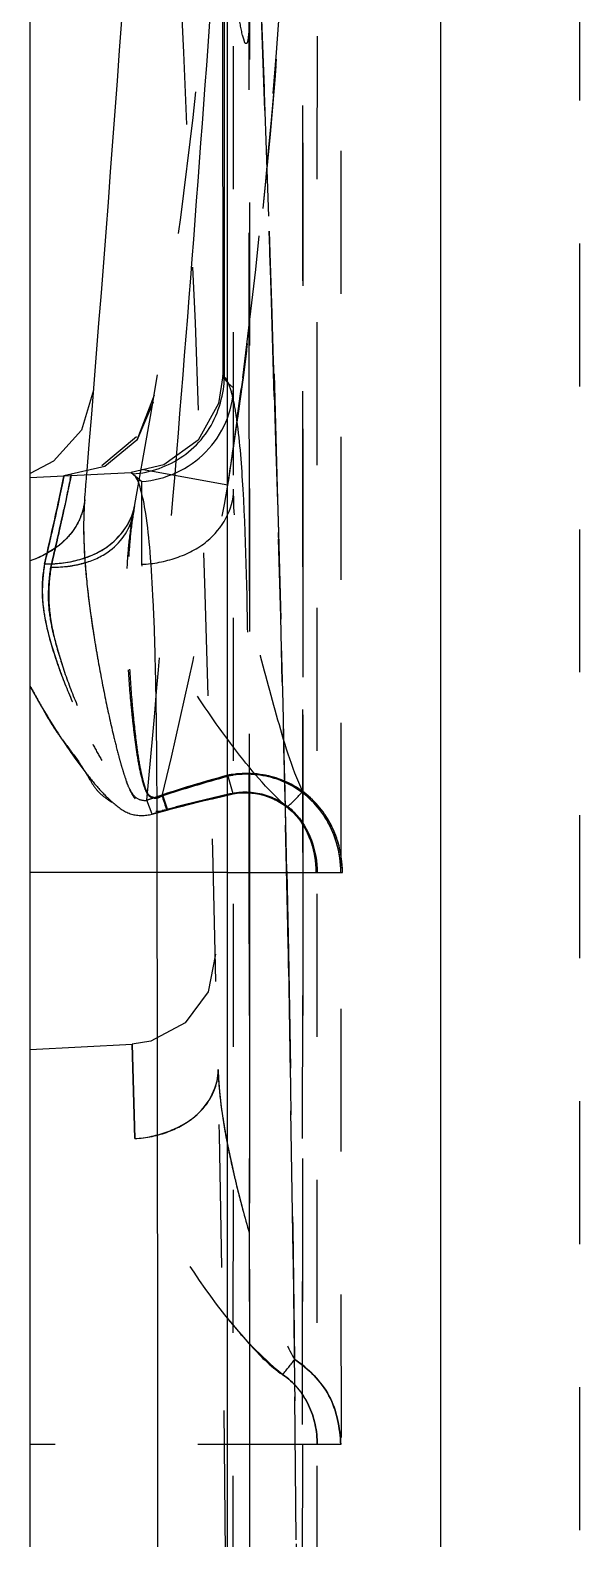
# Model space of a CAD drawing. Header units: millimetres. Extents: x 1147 to 12155, y -6137 to -4403.
# Drawn here: x 4469.75 to 4476.03, y -5310.12 to -5292.88 of the extents above; entities that cross this region are included whole.
import ezdxf

# ---------------------------------------------------------------- set-up
doc = ezdxf.new("R2010")
doc.units = ezdxf.units.MM
doc.header["$LTSCALE"] = 16.335
doc.linetypes.add('HIDDEN', pattern=[0.2, 0.1, -0.1])
doc.layers.get('0').update_dxf_attribs({"linetype": 'CONTINUOUS'})
doc.layers.add('DEFAULT_2', color=8, linetype='HIDDEN')

msp = doc.modelspace()

# ---------------------------------------------------------------- linework, layer by layer
at = {"color": 7, "linetype": 'Continuous'}
for p, q in [((4474.44, -5400.96), (4474.44, -5116.583)), ((4471.999, -5119.544), (4471.999, -5397.999)), ((4471.884, -5220.663), (4471.947, -5296.833)), ((4469.746, -5354.281), (4469.746, -5275.881)), ((4471.947, -5296.833), (4471.965, -5296.848)), ((4470.471, -5296.998), (4470.331, -5297.455)), ((4470.331, -5297.455), (4470.011, -5297.81)), ((4470.011, -5297.81), (4469.746, -5297.949)), ((4469.746, -5297.997), (4470.899, -5297.937)), ((4470.921, -5297.954), (4470.898, -5297.937)), ((4471.999, -5302.51), (4469.746, -5302.511))]:
    msp.add_line(p, q, dxfattribs=at)
for points in [[(4471.947, -5296.833), (4471.9, -5297.151), (4471.665, -5297.57)], [(4471.665, -5297.57), (4471.274, -5297.85), (4470.899, -5297.937)]]:
    msp.add_lwpolyline(points, dxfattribs=at)
for centre, radius, start, end in [((3995.337, -5258.772), 476.67, 355.28382, 357.95506), ((3995.337, -5258.772), 477.675, 355.32448, 356.17559), ((4470.981, -5296.845), 0.984, 353.8392, 359.8366), ((-4046.816, -5314.715), 8518.023, 359.9130057, 0.0820911)]:
    msp.add_arc(centre, radius, start, end, dxfattribs=at)
for points, knots in [([(4471.946, -5258.752), (4471.949, -5261.929), (4471.96, -5274.627), (4471.964, -5287.326), (4471.965, -5296.848)], [0, 0, 0, 0, 0.25015, 1, 1, 1, 1]), ([(4471.965, -5296.848), (4471.968, -5296.851), (4471.984, -5296.869), (4471.995, -5296.89), (4472.003, -5296.906)], [0, 0, 0, 0, 0.21159, 1, 1, 1, 1]), ([(4470.921, -5297.954), (4471.122, -5297.942), (4471.431, -5297.829), (4471.738, -5297.544), (4471.843, -5297.355), (4471.882, -5297.256)], [0, 0, 0, 0, 0.487207, 0.744059, 1, 1, 1, 1]), ([(4471.199, -5302.511), (4471.198, -5301.956), (4471.196, -5301.148), (4471.179, -5300.115), (4471.158, -5299.448), (4471.124, -5298.889), (4471.079, -5298.448), (4471.021, -5298.153), (4470.965, -5297.99), (4470.921, -5297.954)], [0, 0, 0, 0, 0.362692, 0.528323, 0.675514, 0.798896, 0.895357, 0.962642, 1, 1, 1, 1])]:
    msp.add_open_spline(points, degree=3, knots=knots, dxfattribs=at)
msp.add_open_spline([(4471.882, -5297.256), (4471.921, -5297.159), (4471.948, -5297.055), (4471.959, -5296.951)], degree=3, dxfattribs=at)
at = {"layer": 'DEFAULT_2', "color": 8, "linetype": 'HIDDEN'}
for p, q in [((4476.029, -5388.431), (4476.029, -5129.112)), ((4472.256, -5316.089), (4472.256, -5201.454)), ((4473.027, -5273.351), (4473.013, -5384.107)), ((4473.315, -5384.107), (4473.297, -5273.351)), ((4472.251, -5296.833), (4472.248, -5292.718)), ((4472.176, -5296.857), (4472.159, -5296.984)), ((4472.178, -5296.857), (4472.161, -5296.984)), ((4472.18, -5296.858), (4472.163, -5296.984)), ((4472.251, -5296.974), (4472.251, -5296.833)), ((4472.252, -5298.136), (4472.251, -5296.974)), ((4472.531, -5296.814), (4472.536, -5296.958)), ((4472.533, -5296.813), (4472.537, -5296.958)), ((4472.536, -5296.958), (4472.57, -5298.12)), ((4472.537, -5296.958), (4472.571, -5298.119)), ((4471.152, -5297.137), (4470.965, -5297.572)), ((4471.165, -5297.055), (4470.966, -5297.57)), ((4470.331, -5297.455), (4470.331, -5297.455)), ((4470.963, -5297.53), (4470.566, -5297.863)), ((4470.966, -5297.57), (4470.601, -5297.872)), ((4470.125, -5298.015), (4470.13, -5297.987)), ((4470.125, -5298.015), (4470.13, -5297.987)), ((4470.601, -5297.872), (4470.132, -5297.977)), ((4470.204, -5298.017), (4470.211, -5297.982)), ((4470.204, -5298.017), (4470.211, -5297.982)), ((4470.204, -5298.017), (4470.211, -5297.982)), ((4470.899, -5297.937), (4471.023, -5298.042)), ((4472.007, -5298.083), (4471.017, -5297.903)), ((4471.023, -5298.988), (4471.023, -5298.042)), ((4472.252, -5298.644), (4472.252, -5298.136)), ((4472.57, -5298.12), (4472.584, -5298.627)), ((4472.571, -5298.119), (4472.585, -5298.626)), ((4472.255, -5302.558), (4472.252, -5298.644)), ((4472.584, -5298.627), (4472.611, -5299.616)), ((4472.862, -5298.644), (4472.862, -5302.509)), ((4472.065, -5301.612), (4472.007, -5301.398)), ((4471.257, -5301.623), (4471.315, -5301.795)), ((4471.139, -5301.844), (4471.081, -5301.684)), ((4472.679, -5302.494), (4472.697, -5303.415)), ((4472.863, -5302.341), (4472.863, -5302.509)), ((4471.999, -5302.51), (4473.315, -5302.511)), ((4472.247, -5302.509), (4472.256, -5316.089)), ((4472.255, -5303.444), (4472.255, -5302.558)), ((4472.679, -5302.5), (4472.697, -5303.428)), ((4472.863, -5302.509), (4472.852, -5316.089)), ((4472.862, -5302.509), (4472.853, -5316.089)), ((4472.256, -5304.76), (4472.255, -5303.444)), ((4472.697, -5303.415), (4472.714, -5304.291)), ((4472.697, -5303.428), (4472.722, -5304.745)), ((4469.746, -5304.533), (4470.912, -5304.472)), ((4471.126, -5304.437), (4470.912, -5304.472)), ((4470.912, -5304.472), (4470.942, -5305.55)), ((4470.942, -5305.549), (4470.912, -5304.472)), ((4472.256, -5308.677), (4472.256, -5304.76)), ((4472.255, -5312.814), (4472.256, -5308.677)), ((4473.297, -5309.047), (4469.746, -5309.047))]:
    msp.add_line(p, q, dxfattribs=at)
msp.add_lwpolyline([(4471.865, -5303.444), (4471.779, -5303.874), (4471.518, -5304.227), (4471.126, -5304.437)], dxfattribs=at)
for centre, radius, start, end in [((-7884.047, -5298.644), 12356.118, 359.8061967, 0.1848899), ((-10973.692, -5298.639), 15446.554, 359.7804772, 0.1478921), ((-10973.552, -5298.639), 15446.414, 359.7804743, 0.1478926), ((-7884.056, -5298.644), 12356.922, 359.9828564, 0.1848928), ((-10989.834, -5298.665), 15462.697, 0.0000757, 0.1478335), ((4394.871, -5286.926), 77.94, 352.67921, 7.32137), ((4410.608, -5286.926), 61.398, 349.1973, 6.36964), ((3874.781, -5315.08), 598.029, 357.030804, 2.969196), ((3882.588, -5314.868), 590.221, 0.65952, 2.987961), ((3881.098, -5314.85), 591.708, 1.746657, 2.857372), ((3892.3, -5314.461), 580.501, 1.742115, 2.835889), ((3995.337, -5315.08), 476.67, 357.43435, 3.3817), ((4398.072, -5287.259), 74.722, 352.17748, 352.52193), ((4402.296, -5287.735), 70.474, 352.09355, 352.45877), ((4407.663, -5288.351), 65.076, 351.97619, 352.37616), ((4398.401, -5287.304), 74.391, 351.66903, 352.1776), ((4403, -5287.833), 69.763, 351.55158, 352.09384), ((4408.816, -5288.514), 63.911, 351.38939, 351.97673), ((3995.337, -5258.772), 477.675, 354.84584, 355.32448), ((3995.337, -5258.772), 476.67, 355.24907, 355.28382), ((4443.13, -5292.451), 27.562, 347.8803, 348.045), ((4443.539, -5292.54), 27.144, 347.8831, 348.0485), ((4449.943, -5293.891), 20.598, 348.0365, 348.45), ((4450.396, -5293.988), 20.136, 348.0395, 348.4629), ((4410.608, -5286.926), 62.404, 346.36895, 349.7007), ((4429.282, -5289.428), 41.737, 346.7671, 347.8152), ((4428.933, -5289.353), 42.093, 346.7759, 347.8143), ((4470.35, -5298.214), 0.599, 342.8882, 349.2452), ((4426.115, -5288.801), 45.043, 346.8883, 347.7463), ((4426.206, -5288.82), 44.95, 346.8853, 347.7451), ((4426.18, -5288.815), 44.977, 346.8865, 347.7451), ((4470.208, -5298.156), 0.753, 326.535, 331.7041), ((4470.317, -5298.306), 0.615, 333.0742, 339.2861), ((4476.279, -5299.215), 5.416, 173.6231, 176.6566), ((3876.615, -5314.949), 596.194, 1.197079, 1.568868), ((4484.206, -5297.635), 13.902, 188.4524, 189.3624), ((3878.899, -5315.025), 593.912, 1.20836, 1.48667), ((4474.158, -5298.822), 4.255, 193.5343, 197.9315), ((4485.738, -5297.384), 15.454, 189.3578, 190.1103), ((4475.519, -5298.363), 5.724, 207.9016, 210.0713), ((4472.22, -5302.495), 1.118, 97.7485, 101.0086), ((4472.22, -5302.477), 1.09, 97.9542, 101.3003), ((4475.82, -5318.509), 17.317, 102.5425, 104.2648), ((4475.762, -5318.409), 17.199, 102.637, 104.1415), ((4476.232, -5320.584), 19.425, 102.3888, 103.3581), ((4476.375, -5321.097), 19.956, 102.4739, 102.6661), ((4467.648, -5296.54), 7.256, 313.9623, 315.9418), ((4475.109, -5315.68), 14.401, 104.2959, 105.307), ((4475.121, -5315.844), 14.556, 104.1625, 105.1595), ((4471.895, -5302.511), 1.133, 360, 4.7246), ((3870.114, -5315.084), 602.696, 0.000466, 1.026066), ((3880.654, -5314.992), 592.156, 0.669326, 0.991538), ((4481.137, -5303.821), 9.311, 190.4192, 192.9187), ((4477.975, -5302.874), 7.616, 218.2932, 219.0798), ((4467.466, -5303.959), 6.713, 320.3098, 322.1937)]:
    msp.add_arc(centre, radius, start, end, dxfattribs=at)
for points, knots in [([(4472.007, -5298.083), (4472.287, -5296.238), (4472.68, -5292.523), (4472.935, -5285.065), (4472.555, -5279.456), (4472.007, -5275.768)], [0, 0, 0, 0, 0.25006, 0.500173, 1, 1, 1, 1]), ([(4472.178, -5276.993), (4472.607, -5280.282), (4473.012, -5286.925), (4472.607, -5293.568), (4472.178, -5296.857)], [0, 0, 0, 0, 0.5, 1, 1, 1, 1]), ([(4472.178, -5276.993), (4472.609, -5280.282), (4472.909, -5285.269), (4472.706, -5291.904), (4472.397, -5295.212), (4472.18, -5296.858)], [0, 0, 0, 0, 0.499864, 0.749938, 1, 1, 1, 1]), ([(4472.252, -5292.77), (4472.25, -5292.811), (4472.247, -5292.882), (4472.24, -5292.961), (4472.233, -5293.007), (4472.227, -5293.025), (4472.221, -5293.039), (4472.201, -5293.039), (4472.191, -5292.994), (4472.156, -5292.893), (4472.142, -5292.781), (4472.13, -5292.698)], [0, 0, 0, 0, 0.196322, 0.333787, 0.380379, 0.412518, 0.431404, 0.443276, 0.495362, 0.60483, 1, 1, 1, 1]), ([(4471.023, -5298.042), (4471.291, -5298.022), (4471.828, -5297.782), (4472.062, -5297.239), (4472.07, -5296.974)], [0, 0, 0, 0, 0.503207, 1, 1, 1, 1]), ([(4472.071, -5296.974), (4472.039, -5296.945), (4471.991, -5296.908), (4471.961, -5296.855), (4471.947, -5296.838), (4471.947, -5296.832)], [0, 0, 0, 0, 0.686171, 0.906563, 1, 1, 1, 1]), ([(4472.003, -5296.906), (4472.029, -5296.961), (4472.069, -5297.106), (4472.136, -5297.513), (4472.161, -5297.866), (4472.176, -5298.129)], [0, 0, 0, 0, 0.145183, 0.36146, 1, 1, 1, 1]), ([(4470.132, -5297.977), (4470.138, -5297.955), (4470.095, -5298.148), (4470.062, -5298.326), (4469.968, -5298.735), (4469.91, -5298.982)], [0, 0, 0, 0, 0.066545, 0.260781, 1, 1, 1, 1]), ([(4470.132, -5297.977), (4470.124, -5297.998), (4470.12, -5298.05), (4470.098, -5298.137), (4470.064, -5298.308), (4470, -5298.593), (4469.943, -5298.84), (4469.91, -5298.982)], [0, 0, 0, 0, 0.066617, 0.14828, 0.260839, 0.574634, 1, 1, 1, 1]), ([(4470.213, -5297.973), (4470.219, -5297.95), (4470.174, -5298.151), (4470.141, -5298.337), (4470.043, -5298.762), (4469.983, -5299.019)], [0, 0, 0, 0, 0.066711, 0.261223, 1, 1, 1, 1]), ([(4470.213, -5297.973), (4470.214, -5297.972), (4470.209, -5297.983), (4470.21, -5297.992), (4470.204, -5298.016), (4470.196, -5298.061), (4470.179, -5298.14), (4470.154, -5298.257), (4470.122, -5298.406), (4470.065, -5298.664), (4470.018, -5298.872), (4469.983, -5299.019)], [0, 0, 0, 0, 0.004232, 0.016842, 0.037699, 0.066674, 0.14845, 0.261126, 0.403659, 0.575007, 1, 1, 1, 1]), ([(4470.213, -5297.973), (4470.209, -5297.977), (4470.212, -5298.004), (4470.194, -5298.052), (4470.18, -5298.14), (4470.154, -5298.257), (4470.122, -5298.406), (4470.065, -5298.664), (4470.018, -5298.872), (4469.983, -5299.019)], [0, 0, 0, 0, 0.016859, 0.066729, 0.14855, 0.261265, 0.40382, 0.575162, 1, 1, 1, 1]), ([(4471.023, -5298.988), (4471.156, -5298.983), (4471.421, -5298.929), (4471.861, -5298.715), (4472.071, -5298.359), (4472.071, -5298.139)], [0, 0, 0, 0, 0.274192, 0.547766, 1, 1, 1, 1]), ([(4472.862, -5301.585), (4472.731, -5301.307), (4472.56, -5300.709), (4472.319, -5299.827), (4472.133, -5298.969), (4472.07, -5298.401), (4472.071, -5298.131)], [0, 0, 0, 0, 0.259467, 0.52091, 0.772404, 1, 1, 1, 1]), ([(4472.176, -5298.129), (4472.213, -5298.779), (4472.24, -5300.24), (4472.246, -5301.7), (4472.247, -5302.509)], [0, 0, 0, 0, 0.44626, 1, 1, 1, 1]), ([(4470.369, -5298.251), (4470.357, -5298.393), (4470.216, -5298.712), (4469.919, -5298.889), (4469.746, -5298.949)], [0, 0, 0, 0, 0.436966, 1, 1, 1, 1]), ([(4469.91, -5298.982), (4470.038, -5298.987), (4470.289, -5298.955), (4470.697, -5298.791), (4470.904, -5298.51), (4470.939, -5298.326)], [0, 0, 0, 0, 0.293997, 0.569083, 1, 1, 1, 1]), ([(4470.369, -5298.251), (4470.367, -5298.276), (4470.352, -5298.378), (4470.314, -5298.476), (4470.275, -5298.543)], [0, 0, 0, 0, 0.238036, 1, 1, 1, 1]), ([(4470.369, -5298.251), (4470.367, -5298.276), (4470.352, -5298.378), (4470.314, -5298.476), (4470.275, -5298.543)], [0, 0, 0, 0, 0.238037, 1, 1, 1, 1]), ([(4470.369, -5298.251), (4470.345, -5298.534), (4470.365, -5298.969), (4470.433, -5299.548), (4470.504, -5299.996), (4470.587, -5300.448), (4470.671, -5300.825), (4470.742, -5301.128), (4470.791, -5301.317), (4470.84, -5301.466), (4470.887, -5301.572), (4470.957, -5301.674), (4471.042, -5301.689), (4471.081, -5301.684)], [0, 0, 0, 0, 0.235585, 0.358898, 0.484589, 0.612067, 0.740761, 0.805528, 0.870467, 0.902968, 0.93544, 0.967865, 1, 1, 1, 1]), ([(4471.257, -5301.623), (4471.236, -5301.64), (4471.187, -5301.667), (4471.102, -5301.637), (4471.063, -5301.551), (4471.036, -5301.453), (4471.011, -5301.344), (4470.984, -5301.194), (4470.958, -5301.002), (4470.932, -5300.769), (4470.903, -5300.457), (4470.877, -5300.068), (4470.858, -5299.608), (4470.857, -5299.027), (4470.887, -5298.599), (4470.939, -5298.326)], [0, 0, 0, 0, 0.02355, 0.043752, 0.068939, 0.100005, 0.132351, 0.164945, 0.231064, 0.298394, 0.366206, 0.500799, 0.633024, 0.761448, 1, 1, 1, 1]), ([(4471.257, -5301.623), (4471.236, -5301.64), (4471.187, -5301.667), (4471.102, -5301.637), (4471.063, -5301.551), (4471.036, -5301.453), (4471.011, -5301.344), (4470.984, -5301.194), (4470.958, -5301.002), (4470.932, -5300.769), (4470.903, -5300.457), (4470.877, -5300.068), (4470.858, -5299.608), (4470.857, -5299.027), (4470.887, -5298.599), (4470.939, -5298.326)], [0, 0, 0, 0, 0.02355, 0.043752, 0.068939, 0.100005, 0.132351, 0.164945, 0.231064, 0.298394, 0.366206, 0.500799, 0.633024, 0.761448, 1, 1, 1, 1]), ([(4469.983, -5299.019), (4470.101, -5299.024), (4470.329, -5298.996), (4470.699, -5298.85), (4470.887, -5298.598), (4470.919, -5298.433)], [0, 0, 0, 0, 0.297433, 0.573528, 1, 1, 1, 1]), ([(4471.255, -5301.632), (4471.233, -5301.649), (4471.183, -5301.674), (4471.1, -5301.643), (4471.059, -5301.56), (4471.02, -5301.429), (4470.982, -5301.249), (4470.949, -5301.027), (4470.922, -5300.801), (4470.891, -5300.498), (4470.863, -5300.122), (4470.842, -5299.676), (4470.839, -5299.114), (4470.868, -5298.698), (4470.919, -5298.433)], [0, 0, 0, 0, 0.02402, 0.045026, 0.070684, 0.101916, 0.166938, 0.23302, 0.30024, 0.367898, 0.502107, 0.633891, 0.761878, 1, 1, 1, 1]), ([(4470.275, -5298.543), (4470.262, -5298.566), (4470.202, -5298.657), (4470.122, -5298.735), (4470.056, -5298.785)], [0, 0, 0, 0, 0.238642, 1, 1, 1, 1]), ([(4470.275, -5298.543), (4470.262, -5298.566), (4470.202, -5298.657), (4470.122, -5298.735), (4470.056, -5298.785)], [0, 0, 0, 0, 0.23864, 1, 1, 1, 1]), ([(4470.275, -5298.543), (4470.262, -5298.566), (4470.202, -5298.657), (4470.122, -5298.735), (4470.056, -5298.785)], [0, 0, 0, 0, 0.238641, 1, 1, 1, 1]), ([(4470.357, -5298.587), (4470.358, -5298.636), (4470.362, -5298.834), (4470.377, -5299.032), (4470.392, -5299.18)], [0, 0, 0, 0, 0.245881, 1, 1, 1, 1]), ([(4470.382, -5298.911), (4470.43, -5298.894), (4470.606, -5298.82), (4470.759, -5298.688), (4470.836, -5298.572)], [0, 0, 0, 0, 0.267624, 1, 1, 1, 1]), ([(4470.382, -5298.911), (4470.43, -5298.894), (4470.606, -5298.82), (4470.759, -5298.688), (4470.836, -5298.572)], [0, 0, 0, 0, 0.267628, 1, 1, 1, 1]), ([(4469.91, -5298.982), (4469.905, -5299.01), (4469.886, -5299.128), (4469.879, -5299.249), (4469.883, -5299.339)], [0, 0, 0, 0, 0.239671, 1, 1, 1, 1]), ([(4469.91, -5298.982), (4469.895, -5299.09), (4469.871, -5299.321), (4469.921, -5299.683), (4470.032, -5300.064), (4470.182, -5300.462), (4470.367, -5300.869), (4470.546, -5301.209), (4470.715, -5301.474), (4470.861, -5301.663), (4471.062, -5301.82), (4471.235, -5301.811), (4471.315, -5301.795)], [0, 0, 0, 0, 0.096691, 0.203641, 0.32095, 0.446664, 0.578983, 0.716171, 0.786185, 0.856786, 0.928142, 1, 1, 1, 1]), ([(4469.959, -5299.444), (4469.957, -5299.407), (4469.953, -5299.265), (4469.968, -5299.123), (4469.983, -5299.019)], [0, 0, 0, 0, 0.261958, 1, 1, 1, 1]), ([(4469.959, -5299.444), (4469.957, -5299.407), (4469.953, -5299.265), (4469.968, -5299.123), (4469.983, -5299.019)], [0, 0, 0, 0, 0.261958, 1, 1, 1, 1]), ([(4469.959, -5299.444), (4469.957, -5299.407), (4469.953, -5299.265), (4469.968, -5299.123), (4469.983, -5299.019)], [0, 0, 0, 0, 0.261958, 1, 1, 1, 1]), ([(4469.983, -5299.019), (4469.969, -5299.126), (4469.945, -5299.353), (4469.987, -5299.71), (4470.089, -5300.083), (4470.227, -5300.474), (4470.401, -5300.874), (4470.569, -5301.207), (4470.729, -5301.469), (4470.868, -5301.654), (4471.059, -5301.813), (4471.229, -5301.804), (4471.307, -5301.79)], [0, 0, 0, 0, 0.097782, 0.205303, 0.322737, 0.448237, 0.580188, 0.716912, 0.786642, 0.857125, 0.928065, 1, 1, 1, 1]), ([(4472.685, -5301.762), (4472.453, -5301.561), (4472.068, -5301.093), (4471.644, -5300.488), (4471.356, -5300.005), (4471.129, -5299.565), (4471.047, -5299.212), (4471.023, -5298.988)], [0, 0, 0, 0, 0.280459, 0.548651, 0.675261, 0.794235, 1, 1, 1, 1]), ([(4469.883, -5299.339), (4469.884, -5299.367), (4469.892, -5299.48), (4469.912, -5299.593), (4469.93, -5299.677)], [0, 0, 0, 0, 0.24123, 1, 1, 1, 1]), ([(4469.883, -5299.339), (4469.884, -5299.367), (4469.892, -5299.48), (4469.912, -5299.593), (4469.93, -5299.677)], [0, 0, 0, 0, 0.24123, 1, 1, 1, 1]), ([(4470.021, -5299.818), (4470.013, -5299.786), (4469.985, -5299.663), (4469.965, -5299.538), (4469.959, -5299.444)], [0, 0, 0, 0, 0.258933, 1, 1, 1, 1]), ([(4469.93, -5299.677), (4469.94, -5299.724), (4469.987, -5299.918), (4470.05, -5300.107), (4470.103, -5300.249)], [0, 0, 0, 0, 0.239529, 1, 1, 1, 1]), ([(4470.524, -5300.096), (4470.549, -5300.242), (4470.605, -5300.532), (4470.685, -5300.895), (4470.749, -5301.148), (4470.789, -5301.292), (4470.822, -5301.4), (4470.859, -5301.506), (4470.895, -5301.593), (4470.936, -5301.656), (4470.971, -5301.702), (4471.032, -5301.717), (4471.066, -5301.696), (4471.081, -5301.684)], [0, 0, 0, 0, 0.247274, 0.496781, 0.622173, 0.684999, 0.747895, 0.810843, 0.873838, 0.90531, 0.937046, 0.968397, 1, 1, 1, 1]), ([(4470.524, -5300.096), (4470.549, -5300.242), (4470.605, -5300.532), (4470.685, -5300.895), (4470.749, -5301.148), (4470.789, -5301.292), (4470.822, -5301.4), (4470.859, -5301.506), (4470.895, -5301.593), (4470.936, -5301.656), (4470.971, -5301.702), (4471.032, -5301.717), (4471.066, -5301.696), (4471.081, -5301.684)], [0, 0, 0, 0, 0.247274, 0.496781, 0.622173, 0.684999, 0.747895, 0.810843, 0.873838, 0.90531, 0.937046, 0.968397, 1, 1, 1, 1]), ([(4469.746, -5300.38), (4469.786, -5300.453), (4469.869, -5300.6), (4469.991, -5300.824), (4470.144, -5301.036), (4470.281, -5301.208), (4470.375, -5301.358), (4470.441, -5301.475), (4470.518, -5301.587), (4470.66, -5301.703), (4470.868, -5301.796), (4471.048, -5301.846), (4471.139, -5301.844)], [0, 0, 0, 0, 0.118097, 0.238866, 0.362291, 0.48754, 0.550505, 0.613929, 0.677631, 0.741912, 0.870934, 1, 1, 1, 1]), ([(4469.746, -5300.385), (4469.838, -5300.556), (4470.043, -5300.897), (4470.268, -5301.224), (4470.393, -5301.384)], [0, 0, 0, 0, 0.489767, 1, 1, 1, 1]), ([(4470.393, -5301.384), (4470.44, -5301.444), (4470.537, -5301.563), (4470.7, -5301.726), (4470.896, -5301.867), (4471.062, -5301.861), (4471.139, -5301.844)], [0, 0, 0, 0, 0.247408, 0.496492, 0.747544, 1, 1, 1, 1]), ([(4473.315, -5302.511), (4473.315, -5302.347), (4473.249, -5302.017), (4472.953, -5301.609), (4472.506, -5301.375), (4472.167, -5301.366), (4472.007, -5301.398)], [0, 0, 0, 0, 0.251328, 0.500043, 0.748769, 1, 1, 1, 1]), ([(4473.315, -5302.511), (4473.315, -5302.347), (4473.249, -5302.017), (4472.953, -5301.609), (4472.506, -5301.375), (4472.167, -5301.366), (4472.007, -5301.398)], [0, 0, 0, 0, 0.251473, 0.500135, 0.748702, 1, 1, 1, 1]), ([(4473.043, -5301.754), (4472.928, -5301.618), (4472.621, -5301.401), (4472.248, -5301.363), (4472.069, -5301.388)], [0, 0, 0, 0, 0.497346, 1, 1, 1, 1]), ([(4473.042, -5301.752), (4472.926, -5301.617), (4472.62, -5301.401), (4472.247, -5301.363), (4472.069, -5301.388)], [0, 0, 0, 0, 0.497344, 1, 1, 1, 1]), ([(4473.042, -5301.752), (4472.926, -5301.617), (4472.62, -5301.401), (4472.247, -5301.363), (4472.069, -5301.388)], [0, 0, 0, 0, 0.497344, 1, 1, 1, 1]), ([(4473.042, -5301.752), (4472.926, -5301.617), (4472.62, -5301.401), (4472.247, -5301.363), (4472.069, -5301.388)], [0, 0, 0, 0, 0.497344, 1, 1, 1, 1]), ([(4473.031, -5301.762), (4472.917, -5301.627), (4472.615, -5301.411), (4472.246, -5301.373), (4472.069, -5301.398)], [0, 0, 0, 0, 0.497467, 1, 1, 1, 1]), ([(4472.059, -5301.605), (4472.183, -5301.577), (4472.449, -5301.596), (4472.893, -5301.86), (4473.027, -5302.264), (4473.027, -5302.511)], [0, 0, 0, 0, 0.253931, 0.506441, 1, 1, 1, 1]), ([(4472.065, -5301.612), (4472.287, -5301.563), (4472.808, -5301.717), (4472.991, -5302.192), (4473.01, -5302.42)], [0, 0, 0, 0, 0.499252, 1, 1, 1, 1]), ([(4472.065, -5301.612), (4472.186, -5301.585), (4472.448, -5301.605), (4472.883, -5301.869), (4473.013, -5302.268), (4473.013, -5302.511)], [0, 0, 0, 0, 0.253402, 0.5057, 1, 1, 1, 1]), ([(4472.065, -5301.612), (4472.186, -5301.585), (4472.448, -5301.605), (4472.883, -5301.869), (4473.013, -5302.268), (4473.013, -5302.511)], [0, 0, 0, 0, 0.253401, 0.505701, 1, 1, 1, 1]), ([(4473.297, -5302.511), (4473.297, -5302.443), (4473.276, -5302.175), (4473.16, -5301.915), (4473.031, -5301.762)], [0, 0, 0, 0, 0.253355, 1, 1, 1, 1]), ([(4470.942, -5305.549), (4471.072, -5305.543), (4471.324, -5305.485), (4471.724, -5305.277), (4471.899, -5304.952), (4471.895, -5304.76)], [0, 0, 0, 0, 0.29065, 0.569633, 1, 1, 1, 1]), ([(4470.942, -5305.549), (4471.074, -5305.543), (4471.319, -5305.494), (4471.629, -5305.322), (4471.843, -5305.073), (4471.897, -5304.863), (4471.895, -5304.76)], [0, 0, 0, 0, 0.291249, 0.543221, 0.771813, 1, 1, 1, 1]), ([(4471.895, -5304.76), (4471.901, -5305.03), (4471.982, -5305.584), (4472.146, -5306.267), (4472.306, -5306.824), (4472.433, -5307.248), (4472.586, -5307.665), (4472.69, -5307.948), (4472.77, -5308.074)], [0, 0, 0, 0, 0.235519, 0.484379, 0.611701, 0.740368, 0.869815, 1, 1, 1, 1]), ([(4471.895, -5304.76), (4471.896, -5304.819), (4471.909, -5305.069), (4471.946, -5305.317), (4471.98, -5305.505)], [0, 0, 0, 0, 0.237406, 1, 1, 1, 1]), ([(4472.632, -5308.247), (4472.176, -5307.873), (4471.654, -5307.173), (4471.106, -5306.249), (4470.958, -5305.772), (4470.942, -5305.55)], [0, 0, 0, 0, 0.547092, 0.792958, 1, 1, 1, 1]), ([(4472.062, -5305.902), (4472.076, -5305.963), (4472.133, -5306.206), (4472.198, -5306.448), (4472.25, -5306.629)], [0, 0, 0, 0, 0.246273, 1, 1, 1, 1]), ([(4473.297, -5309.047), (4473.286, -5308.855), (4473.217, -5308.462), (4472.928, -5308.179), (4472.77, -5308.074)], [0, 0, 0, 0, 0.503058, 1, 1, 1, 1]), ([(4472.77, -5308.074), (4472.928, -5308.18), (4473.216, -5308.462), (4473.287, -5308.855), (4473.297, -5309.047)], [0, 0, 0, 0, 0.496985, 1, 1, 1, 1]), ([(4472.632, -5308.247), (4472.759, -5308.331), (4472.964, -5308.581), (4473.027, -5308.892), (4473.027, -5309.047)], [0, 0, 0, 0, 0.497272, 1, 1, 1, 1]), ([(4473.027, -5309.047), (4473.027, -5308.892), (4472.963, -5308.582), (4472.759, -5308.33), (4472.632, -5308.247)], [0, 0, 0, 0, 0.503799, 1, 1, 1, 1])]:
    msp.add_open_spline(points, degree=3, knots=knots, dxfattribs=at)
for points in [[(4470.369, -5298.251), (4470.36, -5298.363), (4470.356, -5298.475), (4470.357, -5298.587)], [(4470.871, -5298.513), (4470.903, -5298.455), (4470.927, -5298.391), (4470.939, -5298.326)], [(4470.939, -5298.326), (4470.921, -5298.421), (4470.907, -5298.517), (4470.896, -5298.613)], [(4470.871, -5298.513), (4470.892, -5298.474), (4470.91, -5298.433), (4470.923, -5298.39)], [(4470.919, -5298.433), (4470.899, -5298.536), (4470.884, -5298.639), (4470.873, -5298.743)], [(4470.892, -5298.527), (4470.903, -5298.496), (4470.913, -5298.465), (4470.919, -5298.433)], [(4470.892, -5298.527), (4470.903, -5298.496), (4470.912, -5298.465), (4470.919, -5298.433)], [(4470.893, -5298.524), (4470.904, -5298.494), (4470.913, -5298.464), (4470.919, -5298.433)], [(4470.056, -5298.785), (4469.963, -5298.856), (4469.856, -5298.911), (4469.746, -5298.949)], [(4470.056, -5298.785), (4469.963, -5298.856), (4469.856, -5298.911), (4469.746, -5298.949)], [(4470.873, -5298.743), (4470.863, -5298.841), (4470.856, -5298.939), (4470.851, -5299.037)], [(4469.91, -5298.982), (4470.069, -5298.988), (4470.232, -5298.963), (4470.382, -5298.911)], [(4469.91, -5298.982), (4470.069, -5298.988), (4470.232, -5298.963), (4470.382, -5298.911)], [(4469.983, -5299.019), (4470.13, -5299.025), (4470.28, -5299.003), (4470.418, -5298.955)], [(4469.983, -5299.019), (4470.128, -5299.025), (4470.275, -5299.004), (4470.412, -5298.957)], [(4469.983, -5299.019), (4470.128, -5299.025), (4470.275, -5299.004), (4470.412, -5298.957)], [(4470.392, -5299.18), (4470.409, -5299.347), (4470.431, -5299.513), (4470.455, -5299.678)], [(4472.007, -5301.398), (4471.695, -5301.482), (4471.385, -5301.574), (4471.081, -5301.684)], [(4471.081, -5301.684), (4471.385, -5301.574), (4471.695, -5301.482), (4472.007, -5301.398)], [(4472.007, -5301.408), (4471.754, -5301.478), (4471.503, -5301.552), (4471.254, -5301.632)], [(4471.254, -5301.632), (4471.503, -5301.552), (4471.754, -5301.478), (4472.007, -5301.408)], [(4471.254, -5301.632), (4471.503, -5301.552), (4471.754, -5301.478), (4472.007, -5301.408)], [(4472.007, -5301.398), (4471.755, -5301.468), (4471.505, -5301.542), (4471.257, -5301.623)], [(4471.257, -5301.623), (4471.505, -5301.542), (4471.755, -5301.468), (4472.007, -5301.398)], [(4471.257, -5301.623), (4471.505, -5301.542), (4471.755, -5301.468), (4472.007, -5301.398)], [(4471.139, -5301.844), (4471.444, -5301.755), (4471.754, -5301.68), (4472.065, -5301.612)], [(4471.307, -5301.79), (4471.29, -5301.737), (4471.272, -5301.685), (4471.255, -5301.632)], [(4471.315, -5301.795), (4471.295, -5301.737), (4471.276, -5301.68), (4471.257, -5301.623)], [(4471.307, -5301.79), (4471.556, -5301.722), (4471.807, -5301.661), (4472.059, -5301.605)], [(4471.315, -5301.795), (4471.563, -5301.728), (4471.813, -5301.668), (4472.065, -5301.612)], [(4471.744, -5301.685), (4471.541, -5301.734), (4471.339, -5301.786), (4471.139, -5301.844)], [(4473.297, -5302.511), (4473.297, -5302.285), (4473.23, -5302.05), (4473.106, -5301.862)], [(4473.315, -5302.511), (4473.315, -5302.282), (4473.246, -5302.042), (4473.118, -5301.852)], [(4473.315, -5302.511), (4473.315, -5302.282), (4473.246, -5302.042), (4473.118, -5301.852)], [(4472.063, -5307.675), (4472.124, -5307.75), (4472.186, -5307.824), (4472.251, -5307.895)], [(4472.251, -5307.895), (4472.366, -5308.024), (4472.488, -5308.151), (4472.632, -5308.247)]]:
    msp.add_open_spline(points, degree=3, dxfattribs=at)

doc.saveas('drawing.dxf')
